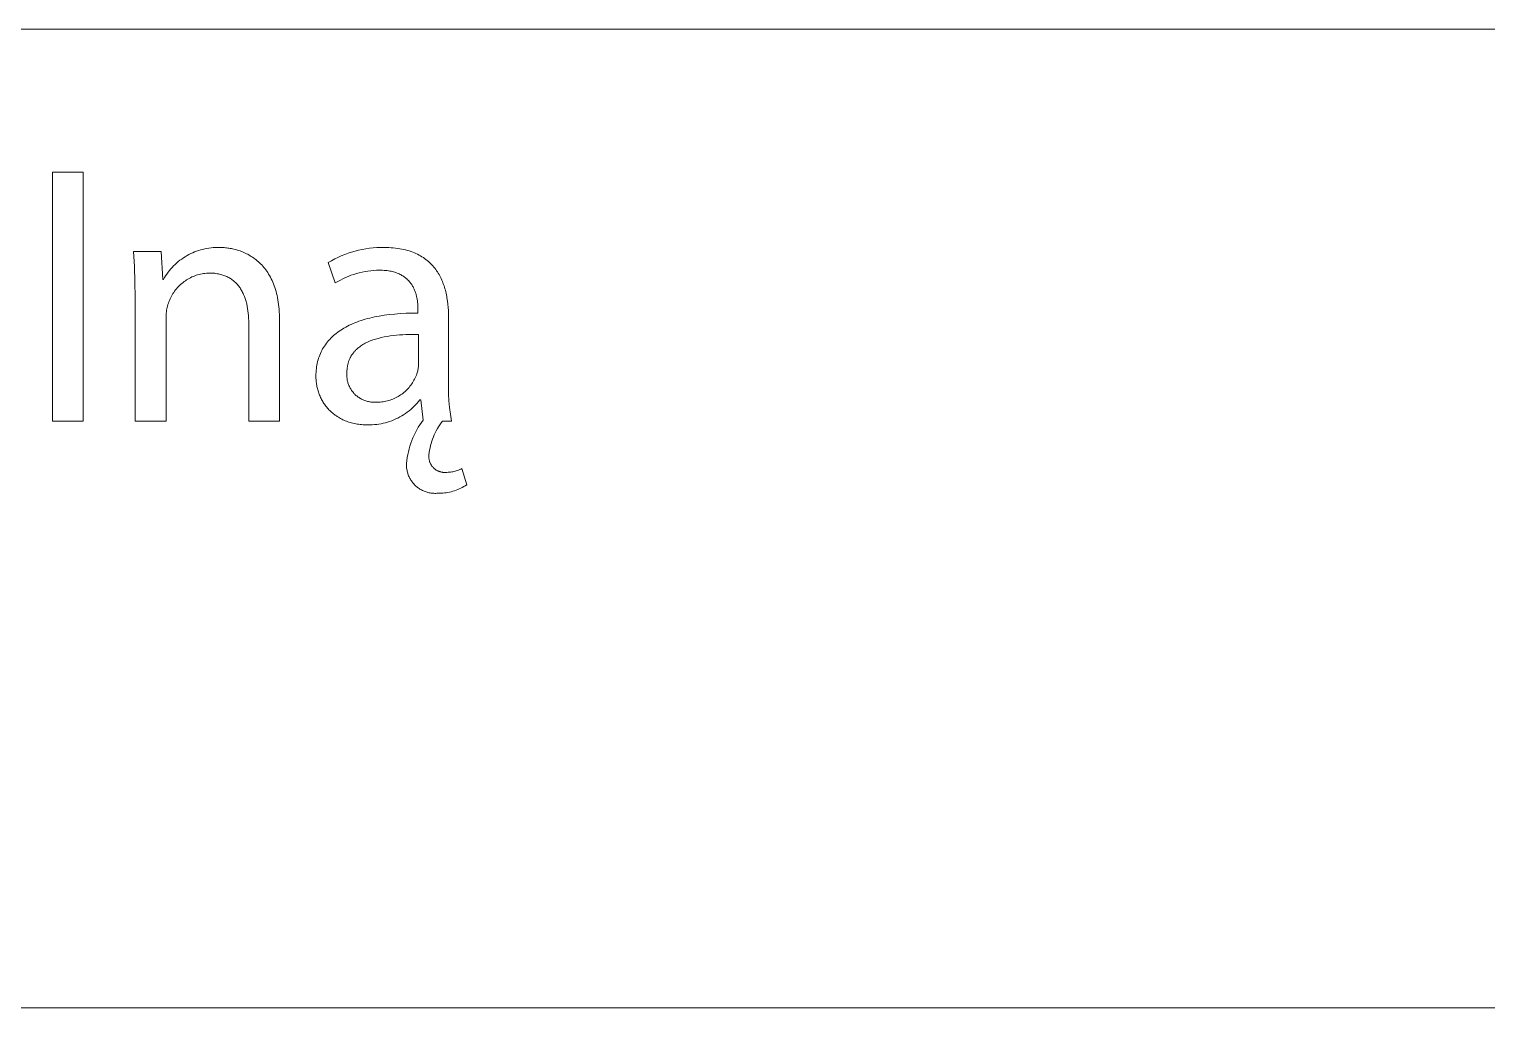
# Model space of a CAD drawing. Header units: millimetres. Extents: x 1287 to 5317, y -239 to 2577.
# Drawn here: x 4981.6 to 5149.3, y -239.1 to -126.5 of the extents above; entities that cross this region are included whole.
import ezdxf

# ---------------------------------------------------------------- set-up
doc = ezdxf.new("R2010")
doc.units = ezdxf.units.MM
doc.header["$MEASUREMENT"] = 0
doc.layers.add('Domyślny', color=7, linetype='Continuous', true_color=0x000000)

msp = doc.modelspace()

# ---------------------------------------------------------------- linework, layer by layer
at = {"layer": 'Domyślny', "color": 18, "lineweight": 15, "true_color": 0x000000}
for p, q in [((3793.96, -126.5), (5313.2, -126.5)), ((4984.31, -142.95), (4987.85, -142.95)), ((4984.31, -171.6), (4984.31, -142.95)), ((4987.85, -142.95), (4987.85, -171.6)), ((4993.74, -153.83), (4993.64, -152.07)), ((4993.64, -152.07), (4996.79, -152.07)), ((4996.79, -152.07), (4996.99, -155.3)), ((4999.58, -152.69), (4999.79, -152.56)), ((4999.79, -152.56), (5000, -152.44)), ((5000, -152.44), (5000.22, -152.33)), ((5000.22, -152.33), (5000.44, -152.23)), ((5000.44, -152.23), (5000.66, -152.14)), ((5000.66, -152.14), (5000.89, -152.05)), ((5000.89, -152.05), (5001.12, -151.97)), ((5001.12, -151.97), (5001.36, -151.9)), ((5001.36, -151.9), (5001.59, -151.84)), ((5001.59, -151.84), (5001.83, -151.78)), ((5001.83, -151.78), (5002.07, -151.73)), ((5002.07, -151.73), (5002.31, -151.69)), ((5002.31, -151.69), (5002.55, -151.66)), ((5002.55, -151.66), (5002.8, -151.64)), ((5002.8, -151.64), (5003.04, -151.63)), ((5003.04, -151.63), (5003.28, -151.62)), ((5003.28, -151.62), (5003.53, -151.62)), ((5003.53, -151.62), (5003.65, -151.62)), ((5003.65, -151.62), (5003.79, -151.63)), ((5003.79, -151.63), (5003.92, -151.63)), ((5003.92, -151.63), (5004.05, -151.64)), ((5004.05, -151.64), (5004.19, -151.65)), ((5004.19, -151.65), (5004.32, -151.67)), ((5004.32, -151.67), (5004.46, -151.69)), ((5004.46, -151.69), (5004.6, -151.71)), ((5004.6, -151.71), (5004.74, -151.73)), ((5004.74, -151.73), (5004.88, -151.75)), ((5004.88, -151.75), (5005.03, -151.78)), ((5005.03, -151.78), (5005.17, -151.82)), ((5005.17, -151.82), (5005.31, -151.85)), ((5005.31, -151.85), (5005.46, -151.89)), ((5005.46, -151.89), (5005.6, -151.93)), ((5005.6, -151.93), (5005.75, -151.98)), ((5005.75, -151.98), (5005.89, -152.03)), ((5005.89, -152.03), (5006.04, -152.08)), ((5006.04, -152.08), (5006.18, -152.14)), ((5006.18, -152.14), (5006.33, -152.2)), ((5006.33, -152.2), (5006.47, -152.27)), ((5006.47, -152.27), (5006.62, -152.34)), ((5006.62, -152.34), (5006.76, -152.41)), ((5006.76, -152.41), (5006.9, -152.49)), ((5006.9, -152.49), (5007.04, -152.57)), ((5007.04, -152.57), (5007.18, -152.66)), ((5017.14, -152.77), (5017.53, -152.59)), ((5017.53, -152.59), (5017.92, -152.44)), ((5017.92, -152.44), (5018.31, -152.29)), ((5018.31, -152.29), (5018.71, -152.16)), ((5018.71, -152.16), (5019.12, -152.05)), ((5019.12, -152.05), (5019.52, -151.94)), ((5019.52, -151.94), (5019.94, -151.86)), ((5019.94, -151.86), (5020.35, -151.78)), ((5020.35, -151.78), (5020.77, -151.72)), ((5020.77, -151.72), (5021.18, -151.68)), ((5021.18, -151.68), (5021.6, -151.64)), ((5021.6, -151.64), (5022.02, -151.63)), ((5022.02, -151.63), (5022.44, -151.63)), ((5022.44, -151.63), (5022.72, -151.63)), ((5022.72, -151.63), (5022.99, -151.64)), ((5022.99, -151.64), (5023.25, -151.65)), ((5023.25, -151.65), (5023.51, -151.67)), ((5023.51, -151.67), (5023.76, -151.7)), ((5023.76, -151.7), (5024.01, -151.73)), ((5024.01, -151.73), (5024.25, -151.77)), ((5024.25, -151.77), (5024.48, -151.81)), ((5024.48, -151.81), (5024.7, -151.86)), ((5024.7, -151.86), (5024.92, -151.91)), ((5024.92, -151.91), (5025.14, -151.97)), ((5025.14, -151.97), (5025.35, -152.03)), ((5025.35, -152.03), (5025.55, -152.1)), ((5025.55, -152.1), (5025.75, -152.17)), ((5025.75, -152.17), (5025.94, -152.24)), ((5025.94, -152.24), (5026.12, -152.33)), ((5026.12, -152.33), (5026.3, -152.41)), ((5026.3, -152.41), (5026.48, -152.5)), ((5026.48, -152.5), (5026.65, -152.59)), ((5026.65, -152.59), (5026.81, -152.69)), ((4993.79, -155.6), (4993.74, -153.83)), ((4997.75, -154.29), (4997.91, -154.1)), ((4997.91, -154.1), (4998.07, -153.92)), ((4998.07, -153.92), (4998.24, -153.74)), ((4998.24, -153.74), (4998.42, -153.57)), ((4998.42, -153.57), (4998.6, -153.41)), ((4998.6, -153.41), (4998.78, -153.25)), ((4998.78, -153.25), (4998.97, -153.1)), ((4998.97, -153.1), (4999.17, -152.96)), ((4999.17, -152.96), (4999.37, -152.82)), ((4999.37, -152.82), (4999.58, -152.69)), ((5007.18, -152.66), (5007.32, -152.75)), ((5007.32, -152.75), (5007.46, -152.84)), ((5007.46, -152.84), (5007.59, -152.94)), ((5007.59, -152.94), (5007.73, -153.05)), ((5007.73, -153.05), (5007.86, -153.16)), ((5007.86, -153.16), (5007.99, -153.27)), ((5007.99, -153.27), (5008.12, -153.39)), ((5008.12, -153.39), (5008.25, -153.51)), ((5008.25, -153.51), (5008.37, -153.64)), ((5008.37, -153.64), (5008.49, -153.78)), ((5008.49, -153.78), (5008.61, -153.91)), ((5008.61, -153.91), (5008.73, -154.06)), ((5008.73, -154.06), (5008.85, -154.21)), ((5008.85, -154.21), (5008.96, -154.36)), ((5016.03, -153.36), (5016.39, -153.15)), ((5016.83, -155.71), (5016.03, -153.36)), ((5016.39, -153.15), (5016.77, -152.95)), ((5016.77, -152.95), (5017.14, -152.77)), ((5021.25, -154.27), (5020.92, -154.3)), ((5021.59, -154.25), (5021.25, -154.27)), ((5021.92, -154.24), (5021.59, -154.25)), ((5022.11, -154.25), (5021.92, -154.24)), ((5022.28, -154.25), (5022.11, -154.25)), ((5022.46, -154.26), (5022.28, -154.25)), ((5022.63, -154.28), (5022.46, -154.26)), ((5022.79, -154.29), (5022.63, -154.28)), ((5026.81, -152.69), (5026.97, -152.79)), ((5026.97, -152.79), (5027.12, -152.9)), ((5027.12, -152.9), (5027.27, -153.01)), ((5027.27, -153.01), (5027.42, -153.12)), ((5027.42, -153.12), (5027.56, -153.24)), ((5027.56, -153.24), (5027.69, -153.36)), ((5027.69, -153.36), (5027.82, -153.49)), ((5027.82, -153.49), (5027.94, -153.61)), ((5027.94, -153.61), (5028.06, -153.74)), ((5028.06, -153.74), (5028.18, -153.88)), ((5028.18, -153.88), (5028.29, -154.02)), ((5028.29, -154.02), (5028.39, -154.16)), ((5028.39, -154.16), (5028.5, -154.3)), ((4993.8, -157.37), (4993.79, -155.6)), ((4996.99, -155.3), (4997.07, -155.3)), ((4997.07, -155.3), (4997.19, -155.09)), ((4997.19, -155.09), (4997.32, -154.88)), ((4997.32, -154.88), (4997.46, -154.68)), ((4997.46, -154.68), (4997.6, -154.48)), ((4997.6, -154.48), (4997.75, -154.29)), ((4999.05, -155.88), (4998.93, -155.99)), ((4999.18, -155.76), (4999.05, -155.88)), ((4999.32, -155.65), (4999.18, -155.76)), ((4999.46, -155.55), (4999.32, -155.65)), ((4999.6, -155.45), (4999.46, -155.55)), ((4999.74, -155.35), (4999.6, -155.45)), ((4999.89, -155.26), (4999.74, -155.35)), ((5000.04, -155.18), (4999.89, -155.26)), ((5000.2, -155.1), (5000.04, -155.18)), ((5000.35, -155.02), (5000.2, -155.1)), ((5000.51, -154.95), (5000.35, -155.02)), ((5000.67, -154.89), (5000.51, -154.95)), ((5000.84, -154.83), (5000.67, -154.89)), ((5001, -154.78), (5000.84, -154.83)), ((5001.17, -154.73), (5001, -154.78)), ((5001.34, -154.69), (5001.17, -154.73)), ((5001.51, -154.66), (5001.34, -154.69)), ((5001.68, -154.63), (5001.51, -154.66)), ((5001.85, -154.61), (5001.68, -154.63)), ((5002.03, -154.59), (5001.85, -154.61)), ((5002.2, -154.58), (5002.03, -154.59)), ((5002.37, -154.57), (5002.2, -154.58)), ((5002.53, -154.58), (5002.37, -154.57)), ((5002.68, -154.58), (5002.53, -154.58)), ((5002.83, -154.59), (5002.68, -154.58)), ((5002.97, -154.6), (5002.83, -154.59)), ((5003.11, -154.62), (5002.97, -154.6)), ((5003.25, -154.64), (5003.11, -154.62)), ((5003.39, -154.67), (5003.25, -154.64)), ((5003.52, -154.69), (5003.39, -154.67)), ((5003.65, -154.72), (5003.52, -154.69)), ((5003.78, -154.76), (5003.65, -154.72)), ((5003.9, -154.8), (5003.78, -154.76)), ((5004.02, -154.84), (5003.9, -154.8)), ((5004.14, -154.88), (5004.02, -154.84)), ((5004.26, -154.93), (5004.14, -154.88)), ((5004.37, -154.98), (5004.26, -154.93)), ((5004.48, -155.03), (5004.37, -154.98)), ((5004.59, -155.09), (5004.48, -155.03)), ((5004.69, -155.15), (5004.59, -155.09)), ((5004.79, -155.21), (5004.69, -155.15)), ((5004.89, -155.28), (5004.79, -155.21)), ((5004.99, -155.35), (5004.89, -155.28)), ((5005.08, -155.42), (5004.99, -155.35)), ((5005.17, -155.49), (5005.08, -155.42)), ((5005.26, -155.57), (5005.17, -155.49)), ((5005.35, -155.65), (5005.26, -155.57)), ((5005.43, -155.73), (5005.35, -155.65)), ((5005.51, -155.82), (5005.43, -155.73)), ((5005.59, -155.9), (5005.51, -155.82)), ((5005.66, -155.99), (5005.59, -155.9)), ((5008.96, -154.36), (5009.07, -154.52)), ((5009.07, -154.52), (5009.17, -154.69)), ((5009.17, -154.69), (5009.27, -154.86)), ((5009.27, -154.86), (5009.37, -155.04)), ((5009.37, -155.04), (5009.47, -155.23)), ((5009.47, -155.23), (5009.56, -155.41)), ((5009.56, -155.41), (5009.64, -155.61)), ((5009.64, -155.61), (5009.73, -155.81)), ((5009.73, -155.81), (5009.81, -156.02)), ((5017.12, -155.53), (5016.83, -155.71)), ((5017.42, -155.37), (5017.12, -155.53)), ((5017.71, -155.22), (5017.42, -155.37)), ((5018.02, -155.08), (5017.71, -155.22)), ((5018.33, -154.95), (5018.02, -155.08)), ((5018.64, -154.83), (5018.33, -154.95)), ((5018.96, -154.72), (5018.64, -154.83)), ((5019.28, -154.62), (5018.96, -154.72)), ((5019.6, -154.54), (5019.28, -154.62)), ((5019.93, -154.46), (5019.6, -154.54)), ((5020.26, -154.4), (5019.93, -154.46)), ((5020.59, -154.34), (5020.26, -154.4)), ((5020.92, -154.3), (5020.59, -154.34)), ((5022.95, -154.32), (5022.79, -154.29)), ((5023.11, -154.34), (5022.95, -154.32)), ((5023.26, -154.37), (5023.11, -154.34)), ((5023.4, -154.4), (5023.26, -154.37)), ((5023.54, -154.44), (5023.4, -154.4)), ((5023.68, -154.48), (5023.54, -154.44)), ((5023.81, -154.52), (5023.68, -154.48)), ((5023.94, -154.57), (5023.81, -154.52)), ((5024.06, -154.62), (5023.94, -154.57)), ((5024.18, -154.67), (5024.06, -154.62)), ((5024.29, -154.72), (5024.18, -154.67)), ((5024.41, -154.78), (5024.29, -154.72)), ((5024.51, -154.84), (5024.41, -154.78)), ((5024.62, -154.9), (5024.51, -154.84)), ((5024.71, -154.97), (5024.62, -154.9)), ((5024.81, -155.04), (5024.71, -154.97)), ((5024.9, -155.1), (5024.81, -155.04)), ((5024.99, -155.18), (5024.9, -155.1)), ((5025.07, -155.25), (5024.99, -155.18)), ((5025.15, -155.33), (5025.07, -155.25)), ((5025.23, -155.4), (5025.15, -155.33)), ((5025.31, -155.48), (5025.23, -155.4)), ((5025.38, -155.56), (5025.31, -155.48)), ((5025.45, -155.65), (5025.38, -155.56)), ((5025.51, -155.73), (5025.45, -155.65)), ((5025.57, -155.81), (5025.51, -155.73)), ((5025.63, -155.9), (5025.57, -155.81)), ((5025.69, -155.99), (5025.63, -155.9)), ((5028.5, -154.3), (5028.59, -154.44)), ((5028.59, -154.44), (5028.69, -154.59)), ((5028.69, -154.59), (5028.78, -154.74)), ((5028.78, -154.74), (5028.86, -154.9)), ((5028.86, -154.9), (5028.94, -155.05)), ((5028.94, -155.05), (5029.02, -155.21)), ((5029.02, -155.21), (5029.09, -155.37)), ((5029.09, -155.37), (5029.16, -155.53)), ((5029.16, -155.53), (5029.23, -155.7)), ((5029.23, -155.7), (5029.29, -155.87)), ((5029.29, -155.87), (5029.35, -156.03)), ((4993.8, -171.61), (4993.8, -157.37)), ((4997.84, -157.55), (4997.77, -157.71)), ((4997.91, -157.39), (4997.84, -157.55)), ((4997.99, -157.24), (4997.91, -157.39)), ((4998.07, -157.08), (4997.99, -157.24)), ((4998.16, -156.94), (4998.07, -157.08)), ((4998.26, -156.79), (4998.16, -156.94)), ((4998.36, -156.65), (4998.26, -156.79)), ((4998.46, -156.51), (4998.36, -156.65)), ((4998.57, -156.38), (4998.46, -156.51)), ((4998.68, -156.24), (4998.57, -156.38)), ((4998.8, -156.12), (4998.68, -156.24)), ((4998.93, -155.99), (4998.8, -156.12)), ((5005.74, -156.09), (5005.66, -155.99)), ((5005.81, -156.18), (5005.74, -156.09)), ((5005.88, -156.28), (5005.81, -156.18)), ((5005.94, -156.38), (5005.88, -156.28)), ((5006, -156.48), (5005.94, -156.38)), ((5006.06, -156.58), (5006, -156.48)), ((5006.12, -156.69), (5006.06, -156.58)), ((5006.18, -156.8), (5006.12, -156.69)), ((5006.23, -156.91), (5006.18, -156.8)), ((5006.28, -157.02), (5006.23, -156.91)), ((5006.33, -157.13), (5006.28, -157.02)), ((5006.38, -157.25), (5006.33, -157.13)), ((5006.42, -157.37), (5006.38, -157.25)), ((5006.47, -157.49), (5006.42, -157.37)), ((5006.51, -157.61), (5006.47, -157.49)), ((5006.54, -157.73), (5006.51, -157.61)), ((5009.81, -156.02), (5009.88, -156.23)), ((5009.88, -156.23), (5009.95, -156.45)), ((5009.95, -156.45), (5010.02, -156.68)), ((5010.02, -156.68), (5010.08, -156.91)), ((5010.08, -156.91), (5010.14, -157.15)), ((5010.14, -157.15), (5010.19, -157.4)), ((5010.19, -157.4), (5010.24, -157.65)), ((5025.74, -156.08), (5025.69, -155.99)), ((5025.79, -156.17), (5025.74, -156.08)), ((5025.84, -156.26), (5025.79, -156.17)), ((5025.88, -156.35), (5025.84, -156.26)), ((5025.92, -156.44), (5025.88, -156.35)), ((5025.96, -156.53), (5025.92, -156.44)), ((5026, -156.63), (5025.96, -156.53)), ((5026.03, -156.72), (5026, -156.63)), ((5026.07, -156.81), (5026.03, -156.72)), ((5026.1, -156.91), (5026.07, -156.81)), ((5026.13, -157), (5026.1, -156.91)), ((5026.15, -157.1), (5026.13, -157)), ((5026.18, -157.19), (5026.15, -157.1)), ((5026.2, -157.29), (5026.18, -157.19)), ((5026.22, -157.38), (5026.2, -157.29)), ((5026.25, -157.57), (5026.22, -157.38)), ((5026.28, -157.75), (5026.25, -157.57)), ((5029.35, -156.03), (5029.4, -156.2)), ((5029.4, -156.2), (5029.45, -156.37)), ((5029.45, -156.37), (5029.5, -156.55)), ((5029.5, -156.55), (5029.55, -156.72)), ((5029.55, -156.72), (5029.59, -156.9)), ((5029.59, -156.9), (5029.63, -157.07)), ((5029.63, -157.07), (5029.66, -157.25)), ((5029.66, -157.25), (5029.69, -157.43)), ((5029.69, -157.43), (5029.75, -157.79)), ((4997.39, -159.19), (4997.38, -159.36)), ((4997.41, -159.02), (4997.39, -159.19)), ((4997.44, -158.85), (4997.41, -159.02)), ((4997.47, -158.69), (4997.44, -158.85)), ((4997.51, -158.52), (4997.47, -158.69)), ((4997.55, -158.36), (4997.51, -158.52)), ((4997.59, -158.2), (4997.55, -158.36)), ((4997.65, -158.03), (4997.59, -158.2)), ((4997.7, -157.87), (4997.65, -158.03)), ((4997.77, -157.71), (4997.7, -157.87)), ((5006.58, -157.86), (5006.54, -157.73)), ((5006.61, -157.99), (5006.58, -157.86)), ((5006.65, -158.11), (5006.61, -157.99)), ((5006.7, -158.37), (5006.65, -158.11)), ((5006.75, -158.64), (5006.7, -158.37)), ((5006.79, -158.91), (5006.75, -158.64)), ((5006.82, -159.19), (5006.79, -158.91)), ((5006.85, -159.47), (5006.82, -159.19)), ((5010.24, -157.65), (5010.28, -157.91)), ((5010.28, -157.91), (5010.32, -158.18)), ((5010.32, -158.18), (5010.35, -158.45)), ((5010.35, -158.45), (5010.38, -158.73)), ((5010.38, -158.73), (5010.4, -159.02)), ((5010.4, -159.02), (5010.41, -159.32)), ((5023.07, -159.34), (5023.68, -159.28)), ((5023.68, -159.28), (5024.32, -159.23)), ((5024.32, -159.23), (5024.98, -159.19)), ((5024.98, -159.19), (5025.65, -159.17)), ((5025.65, -159.17), (5026.35, -159.17)), ((5026.31, -157.93), (5026.28, -157.75)), ((5026.32, -158.11), (5026.31, -157.93)), ((5026.34, -158.28), (5026.32, -158.11)), ((5026.34, -158.45), (5026.34, -158.28)), ((5026.35, -158.61), (5026.34, -158.45)), ((5026.35, -158.77), (5026.35, -158.61)), ((5026.35, -159.17), (5026.35, -158.77)), ((5029.75, -157.79), (5029.79, -158.16)), ((5029.79, -158.16), (5029.83, -158.52)), ((5029.83, -158.52), (5029.85, -158.89)), ((5029.85, -158.89), (5029.86, -159.26)), ((5029.86, -159.26), (5029.87, -159.62)), ((4997.38, -159.36), (4997.37, -159.53)), ((4997.37, -159.53), (4997.37, -159.69)), ((4997.37, -159.69), (4997.37, -159.86)), ((4997.37, -159.86), (4997.37, -171.61)), ((5006.87, -159.76), (5006.85, -159.47)), ((5006.88, -160.05), (5006.87, -159.76)), ((5006.88, -160.35), (5006.88, -160.05)), ((5006.88, -171.61), (5006.88, -160.35)), ((5010.41, -159.32), (5010.42, -159.62)), ((5010.42, -159.62), (5010.42, -159.93)), ((5010.42, -159.93), (5010.42, -171.61)), ((5017.65, -161.02), (5017.84, -160.9)), ((5017.84, -160.9), (5018.04, -160.79)), ((5018.04, -160.79), (5018.24, -160.69)), ((5018.24, -160.69), (5018.45, -160.58)), ((5018.45, -160.58), (5018.66, -160.48)), ((5018.66, -160.48), (5018.88, -160.39)), ((5018.88, -160.39), (5019.1, -160.3)), ((5019.1, -160.3), (5019.33, -160.21)), ((5019.33, -160.21), (5019.56, -160.12)), ((5019.56, -160.12), (5019.8, -160.04)), ((5019.8, -160.04), (5020.04, -159.96)), ((5020.04, -159.96), (5020.29, -159.89)), ((5020.29, -159.89), (5020.54, -159.81)), ((5020.54, -159.81), (5020.8, -159.75)), ((5020.8, -159.75), (5021.34, -159.62)), ((5021.34, -159.62), (5021.89, -159.51)), ((5021.89, -159.51), (5022.47, -159.42)), ((5022.47, -159.42), (5023.07, -159.34)), ((5029.87, -159.62), (5029.87, -166.93)), ((5015.7, -162.81), (5015.81, -162.65)), ((5015.81, -162.65), (5015.94, -162.5)), ((5015.94, -162.5), (5016.06, -162.34)), ((5016.06, -162.34), (5016.2, -162.2)), ((5016.2, -162.2), (5016.34, -162.05)), ((5016.34, -162.05), (5016.48, -161.91)), ((5016.48, -161.91), (5016.63, -161.77)), ((5016.63, -161.77), (5016.79, -161.64)), ((5016.79, -161.64), (5016.95, -161.51)), ((5016.95, -161.51), (5017.12, -161.38)), ((5017.12, -161.38), (5017.29, -161.26)), ((5017.29, -161.26), (5017.47, -161.13)), ((5017.47, -161.13), (5017.65, -161.02)), ((5020.29, -162.64), (5020.15, -162.72)), ((5020.42, -162.57), (5020.29, -162.64)), ((5020.56, -162.51), (5020.42, -162.57)), ((5020.71, -162.44), (5020.56, -162.51)), ((5020.85, -162.38), (5020.71, -162.44)), ((5021, -162.32), (5020.85, -162.38)), ((5021.16, -162.27), (5021, -162.32)), ((5021.31, -162.22), (5021.16, -162.27)), ((5021.47, -162.17), (5021.31, -162.22)), ((5021.63, -162.12), (5021.47, -162.17)), ((5021.79, -162.08), (5021.63, -162.12)), ((5022.12, -161.99), (5021.79, -162.08)), ((5022.46, -161.92), (5022.12, -161.99)), ((5022.8, -161.86), (5022.46, -161.92)), ((5023.15, -161.8), (5022.8, -161.86)), ((5023.51, -161.76), (5023.15, -161.8)), ((5023.87, -161.72), (5023.51, -161.76)), ((5024.23, -161.69), (5023.87, -161.72)), ((5024.6, -161.67), (5024.23, -161.69)), ((5024.97, -161.65), (5024.6, -161.67)), ((5025.7, -161.63), (5024.97, -161.65)), ((5026.43, -161.64), (5025.7, -161.63)), ((5026.43, -165.02), (5026.43, -161.64)), ((5014.91, -164.38), (5014.98, -164.19)), ((5014.98, -164.19), (5015.05, -164.01)), ((5015.05, -164.01), (5015.12, -163.83)), ((5015.12, -163.83), (5015.2, -163.65)), ((5015.2, -163.65), (5015.29, -163.47)), ((5015.29, -163.47), (5015.38, -163.3)), ((5015.38, -163.3), (5015.48, -163.13)), ((5015.48, -163.13), (5015.59, -162.97)), ((5015.59, -162.97), (5015.7, -162.81)), ((5018.54, -164.34), (5018.51, -164.4)), ((5018.57, -164.27), (5018.54, -164.34)), ((5018.61, -164.21), (5018.57, -164.27)), ((5018.64, -164.15), (5018.61, -164.21)), ((5018.68, -164.08), (5018.64, -164.15)), ((5018.72, -164.02), (5018.68, -164.08)), ((5018.76, -163.96), (5018.72, -164.02)), ((5018.8, -163.9), (5018.76, -163.96)), ((5018.84, -163.85), (5018.8, -163.9)), ((5018.88, -163.79), (5018.84, -163.85)), ((5018.92, -163.73), (5018.88, -163.79)), ((5018.97, -163.68), (5018.92, -163.73)), ((5019.01, -163.62), (5018.97, -163.68)), ((5019.06, -163.57), (5019.01, -163.62)), ((5019.11, -163.52), (5019.06, -163.57)), ((5019.16, -163.47), (5019.11, -163.52)), ((5019.21, -163.41), (5019.16, -163.47)), ((5019.26, -163.36), (5019.21, -163.41)), ((5019.31, -163.32), (5019.26, -163.36)), ((5019.37, -163.27), (5019.31, -163.32)), ((5019.42, -163.22), (5019.37, -163.27)), ((5019.48, -163.17), (5019.42, -163.22)), ((5019.53, -163.13), (5019.48, -163.17)), ((5019.65, -163.04), (5019.53, -163.13)), ((5019.77, -162.95), (5019.65, -163.04)), ((5019.89, -162.87), (5019.77, -162.95)), ((5020.02, -162.79), (5019.89, -162.87)), ((5020.15, -162.72), (5020.02, -162.79)), ((5014.61, -166.21), (5014.62, -165.99)), ((5014.62, -165.99), (5014.63, -165.78)), ((5014.63, -165.78), (5014.66, -165.57)), ((5014.66, -165.57), (5014.68, -165.36)), ((5014.68, -165.36), (5014.72, -165.16)), ((5014.72, -165.16), (5014.76, -164.96)), ((5014.76, -164.96), (5014.8, -164.76)), ((5014.8, -164.76), (5014.85, -164.57)), ((5014.85, -164.57), (5014.91, -164.38)), ((5018.19, -165.68), (5018.18, -165.77)), ((5018.18, -165.77), (5018.18, -165.85)), ((5018.18, -165.85), (5018.18, -165.94)), ((5018.18, -165.94), (5018.18, -166.03)), ((5018.2, -165.6), (5018.19, -165.68)), ((5018.21, -165.51), (5018.2, -165.6)), ((5018.22, -165.43), (5018.21, -165.51)), ((5018.23, -165.35), (5018.22, -165.43)), ((5018.24, -165.27), (5018.23, -165.35)), ((5018.25, -165.2), (5018.24, -165.27)), ((5018.27, -165.12), (5018.25, -165.2)), ((5018.29, -165.04), (5018.27, -165.12)), ((5018.31, -164.97), (5018.29, -165.04)), ((5018.33, -164.89), (5018.31, -164.97)), ((5018.35, -164.82), (5018.33, -164.89)), ((5018.37, -164.75), (5018.35, -164.82)), ((5018.4, -164.68), (5018.37, -164.75)), ((5018.42, -164.61), (5018.4, -164.68)), ((5018.45, -164.54), (5018.42, -164.61)), ((5018.48, -164.47), (5018.45, -164.54)), ((5018.51, -164.4), (5018.48, -164.47)), ((5026.27, -166.04), (5026.3, -165.93)), ((5026.3, -165.93), (5026.33, -165.82)), ((5026.33, -165.82), (5026.35, -165.7)), ((5026.35, -165.7), (5026.37, -165.59)), ((5026.37, -165.59), (5026.39, -165.48)), ((5026.39, -165.48), (5026.41, -165.36)), ((5026.41, -165.36), (5026.42, -165.25)), ((5026.42, -165.25), (5026.43, -165.13)), ((5026.43, -165.13), (5026.43, -165.02)), ((5014.61, -166.43), (5014.61, -166.21)), ((5014.61, -166.56), (5014.61, -166.43)), ((5014.61, -166.69), (5014.61, -166.56)), ((5014.62, -166.83), (5014.61, -166.69)), ((5014.63, -166.96), (5014.62, -166.83)), ((5014.64, -167.09), (5014.63, -166.96)), ((5014.66, -167.22), (5014.64, -167.09)), ((5014.68, -167.35), (5014.66, -167.22)), ((5014.7, -167.48), (5014.68, -167.35)), ((5014.73, -167.61), (5014.7, -167.48)), ((5014.75, -167.74), (5014.73, -167.61)), ((5018.18, -166.03), (5018.17, -166.13)), ((5018.17, -166.13), (5018.17, -166.24)), ((5018.17, -166.24), (5018.17, -166.35)), ((5018.17, -166.35), (5018.17, -166.46)), ((5018.17, -166.46), (5018.18, -166.57)), ((5018.18, -166.57), (5018.19, -166.67)), ((5018.19, -166.67), (5018.2, -166.78)), ((5018.2, -166.78), (5018.22, -166.89)), ((5018.22, -166.89), (5018.25, -166.99)), ((5018.25, -166.99), (5018.27, -167.1)), ((5018.27, -167.1), (5018.3, -167.2)), ((5018.3, -167.2), (5018.33, -167.31)), ((5018.33, -167.31), (5018.37, -167.41)), ((5018.37, -167.41), (5018.41, -167.51)), ((5018.41, -167.51), (5018.46, -167.61)), ((5018.46, -167.61), (5018.5, -167.7)), ((5025.33, -167.72), (5025.43, -167.59)), ((5025.43, -167.59), (5025.54, -167.46)), ((5025.54, -167.46), (5025.63, -167.33)), ((5025.63, -167.33), (5025.72, -167.19)), ((5025.72, -167.19), (5025.81, -167.05)), ((5025.81, -167.05), (5025.89, -166.9)), ((5025.89, -166.9), (5025.97, -166.76)), ((5025.97, -166.76), (5026.04, -166.61)), ((5026.04, -166.61), (5026.11, -166.46)), ((5026.11, -166.46), (5026.17, -166.3)), ((5026.17, -166.3), (5026.23, -166.15)), ((5026.23, -166.15), (5026.27, -166.04)), ((5029.87, -166.93), (5029.86, -167.71)), ((5014.79, -167.87), (5014.75, -167.74)), ((5014.82, -168), (5014.79, -167.87)), ((5014.86, -168.13), (5014.82, -168)), ((5014.9, -168.25), (5014.86, -168.13)), ((5014.94, -168.38), (5014.9, -168.25)), ((5014.99, -168.5), (5014.94, -168.38)), ((5015.03, -168.62), (5014.99, -168.5)), ((5015.09, -168.75), (5015.03, -168.62)), ((5015.14, -168.87), (5015.09, -168.75)), ((5015.2, -168.99), (5015.14, -168.87)), ((5015.26, -169.1), (5015.2, -168.99)), ((5015.32, -169.22), (5015.26, -169.1)), ((5015.39, -169.33), (5015.32, -169.22)), ((5015.46, -169.45), (5015.39, -169.33)), ((5018.5, -167.7), (5018.55, -167.8)), ((5018.55, -167.8), (5018.61, -167.89)), ((5018.61, -167.89), (5018.66, -167.99)), ((5018.66, -167.99), (5018.72, -168.08)), ((5018.72, -168.08), (5018.79, -168.16)), ((5018.79, -168.16), (5018.85, -168.25)), ((5018.85, -168.25), (5018.92, -168.33)), ((5018.92, -168.33), (5018.99, -168.41)), ((5018.99, -168.41), (5019.07, -168.49)), ((5019.07, -168.49), (5019.14, -168.57)), ((5019.14, -168.57), (5019.22, -168.64)), ((5019.22, -168.64), (5019.31, -168.71)), ((5019.31, -168.71), (5019.39, -168.78)), ((5019.39, -168.78), (5019.48, -168.84)), ((5019.48, -168.84), (5019.57, -168.9)), ((5019.57, -168.9), (5019.66, -168.96)), ((5019.66, -168.96), (5019.75, -169.02)), ((5019.75, -169.02), (5019.85, -169.07)), ((5019.85, -169.07), (5019.94, -169.12)), ((5019.94, -169.12), (5020.04, -169.16)), ((5020.04, -169.16), (5020.14, -169.21)), ((5020.14, -169.21), (5020.24, -169.24)), ((5020.24, -169.24), (5020.34, -169.28)), ((5020.34, -169.28), (5020.45, -169.31)), ((5020.45, -169.31), (5020.55, -169.34)), ((5020.55, -169.34), (5020.66, -169.36)), ((5020.66, -169.36), (5020.76, -169.38)), ((5022.18, -169.39), (5022.35, -169.37)), ((5022.35, -169.37), (5022.51, -169.34)), ((5022.51, -169.34), (5022.67, -169.31)), ((5022.67, -169.31), (5022.83, -169.27)), ((5022.83, -169.27), (5022.99, -169.23)), ((5022.99, -169.23), (5023.15, -169.18)), ((5023.15, -169.18), (5023.31, -169.13)), ((5023.31, -169.13), (5023.46, -169.07)), ((5023.46, -169.07), (5023.62, -169)), ((5023.62, -169), (5023.77, -168.93)), ((5023.77, -168.93), (5023.91, -168.86)), ((5023.91, -168.86), (5024.06, -168.78)), ((5024.06, -168.78), (5024.2, -168.69)), ((5024.2, -168.69), (5024.34, -168.6)), ((5024.34, -168.6), (5024.48, -168.51)), ((5024.48, -168.51), (5024.61, -168.41)), ((5024.61, -168.41), (5024.74, -168.3)), ((5024.74, -168.3), (5024.86, -168.2)), ((5024.86, -168.2), (5024.99, -168.08)), ((5024.99, -168.08), (5025.1, -167.97)), ((5025.1, -167.97), (5025.22, -167.85)), ((5025.22, -167.85), (5025.33, -167.72)), ((5026.41, -169.34), (5026.24, -169.54)), ((5026.56, -169.14), (5026.41, -169.34)), ((5026.69, -169.14), (5026.56, -169.14)), ((5026.95, -171.48), (5026.69, -169.14)), ((5029.86, -167.71), (5029.88, -168.49)), ((5029.88, -168.49), (5029.92, -169.27)), ((5029.92, -169.27), (5029.99, -170.05)), ((5015.53, -169.56), (5015.46, -169.45)), ((5015.6, -169.67), (5015.53, -169.56)), ((5015.68, -169.78), (5015.6, -169.67)), ((5015.76, -169.89), (5015.68, -169.78)), ((5015.85, -169.99), (5015.76, -169.89)), ((5015.93, -170.1), (5015.85, -169.99)), ((5016.02, -170.2), (5015.93, -170.1)), ((5016.11, -170.3), (5016.02, -170.2)), ((5016.21, -170.39), (5016.11, -170.3)), ((5016.31, -170.49), (5016.21, -170.39)), ((5016.41, -170.58), (5016.31, -170.49)), ((5016.51, -170.67), (5016.41, -170.58)), ((5016.62, -170.76), (5016.51, -170.67)), ((5016.73, -170.85), (5016.62, -170.76)), ((5016.84, -170.93), (5016.73, -170.85)), ((5016.96, -171.01), (5016.84, -170.93)), ((5017.07, -171.09), (5016.96, -171.01)), ((5020.76, -169.38), (5020.87, -169.4)), ((5020.87, -169.4), (5020.98, -169.41)), ((5020.98, -169.41), (5021.09, -169.42)), ((5021.09, -169.42), (5021.19, -169.43)), ((5021.19, -169.43), (5021.3, -169.43)), ((5021.3, -169.43), (5021.41, -169.43)), ((5021.41, -169.43), (5021.52, -169.42)), ((5021.52, -169.42), (5021.68, -169.42)), ((5021.68, -169.42), (5021.85, -169.42)), ((5021.85, -169.42), (5022.02, -169.41)), ((5022.02, -169.41), (5022.18, -169.39)), ((5024.48, -171), (5024.26, -171.13)), ((5024.7, -170.87), (5024.48, -171)), ((5024.91, -170.73), (5024.7, -170.87)), ((5025.12, -170.58), (5024.91, -170.73)), ((5025.32, -170.42), (5025.12, -170.58)), ((5025.52, -170.26), (5025.32, -170.42)), ((5025.71, -170.09), (5025.52, -170.26)), ((5025.89, -169.91), (5025.71, -170.09)), ((5026.07, -169.73), (5025.89, -169.91)), ((5026.24, -169.54), (5026.07, -169.73)), ((5029.99, -170.05), (5030.08, -170.82)), ((5030.08, -170.82), (5030.19, -171.6)), ((4987.85, -171.6), (4984.31, -171.6)), ((4997.37, -171.61), (4993.8, -171.61)), ((5010.42, -171.61), (5006.88, -171.61)), ((5017.19, -171.16), (5017.07, -171.09)), ((5017.32, -171.24), (5017.19, -171.16)), ((5017.45, -171.31), (5017.32, -171.24)), ((5017.58, -171.38), (5017.45, -171.31)), ((5017.71, -171.44), (5017.58, -171.38)), ((5017.84, -171.5), (5017.71, -171.44)), ((5017.98, -171.56), (5017.84, -171.5)), ((5018.12, -171.62), (5017.98, -171.56)), ((5018.27, -171.67), (5018.12, -171.62)), ((5018.41, -171.72), (5018.27, -171.67)), ((5018.56, -171.76), (5018.41, -171.72)), ((5018.72, -171.81), (5018.56, -171.76)), ((5018.87, -171.85), (5018.72, -171.81)), ((5019.03, -171.88), (5018.87, -171.85)), ((5019.19, -171.91), (5019.03, -171.88)), ((5019.35, -171.94), (5019.19, -171.91)), ((5019.52, -171.97), (5019.35, -171.94)), ((5019.69, -171.99), (5019.52, -171.97)), ((5019.86, -172.01), (5019.69, -171.99)), ((5020.04, -172.02), (5019.86, -172.01)), ((5020.21, -172.03), (5020.04, -172.02)), ((5020.4, -172.04), (5020.21, -172.03)), ((5020.58, -172.04), (5020.4, -172.04)), ((5020.83, -172.04), (5020.58, -172.04)), ((5021.09, -172.03), (5020.83, -172.04)), ((5021.35, -172.01), (5021.09, -172.03)), ((5021.6, -171.99), (5021.35, -172.01)), ((5021.85, -171.95), (5021.6, -171.99)), ((5022.1, -171.91), (5021.85, -171.95)), ((5022.35, -171.86), (5022.1, -171.91)), ((5022.6, -171.8), (5022.35, -171.86)), ((5022.85, -171.73), (5022.6, -171.8)), ((5023.09, -171.65), (5022.85, -171.73)), ((5023.33, -171.56), (5023.09, -171.65)), ((5023.57, -171.47), (5023.33, -171.56)), ((5023.8, -171.36), (5023.57, -171.47)), ((5024.03, -171.25), (5023.8, -171.36)), ((5024.26, -171.13), (5024.03, -171.25)), ((5026.06, -172.91), (5026.22, -172.61)), ((5026.22, -172.61), (5026.39, -172.32)), ((5026.39, -172.32), (5026.57, -172.03)), ((5026.57, -172.03), (5026.75, -171.75)), ((5026.75, -171.75), (5026.95, -171.48)), ((5028.46, -172.71), (5028.34, -172.94)), ((5028.59, -172.47), (5028.46, -172.71)), ((5028.73, -172.25), (5028.59, -172.47)), ((5028.87, -172.02), (5028.73, -172.25)), ((5029.02, -171.81), (5028.87, -172.02)), ((5029.18, -171.6), (5029.02, -171.81)), ((5030.19, -171.6), (5029.18, -171.6)), ((5025.42, -174.48), (5025.53, -174.16)), ((5025.53, -174.16), (5025.64, -173.84)), ((5025.64, -173.84), (5025.77, -173.52)), ((5025.77, -173.52), (5025.91, -173.21)), ((5025.91, -173.21), (5026.06, -172.91)), ((5027.86, -174.18), (5027.8, -174.43)), ((5027.94, -173.92), (5027.86, -174.18)), ((5028.03, -173.67), (5027.94, -173.92)), ((5028.12, -173.43), (5028.03, -173.67)), ((5028.23, -173.18), (5028.12, -173.43)), ((5028.34, -172.94), (5028.23, -173.18)), ((5025.07, -176.13), (5025.12, -175.8)), ((5025.12, -175.8), (5025.18, -175.46)), ((5025.18, -175.46), (5025.25, -175.13)), ((5025.25, -175.13), (5025.33, -174.8)), ((5025.33, -174.8), (5025.42, -174.48)), ((5027.61, -175.47), (5027.6, -175.54)), ((5027.6, -175.54), (5027.6, -175.6)), ((5027.6, -175.6), (5027.6, -175.66)), ((5027.6, -175.66), (5027.6, -175.73)), ((5027.6, -175.73), (5027.6, -175.79)), ((5027.6, -175.79), (5027.6, -175.85)), ((5027.6, -175.85), (5027.61, -175.91)), ((5027.64, -175.21), (5027.61, -175.47)), ((5027.61, -175.91), (5027.62, -175.98)), ((5027.62, -175.98), (5027.63, -176.04)), ((5027.63, -176.04), (5027.64, -176.1)), ((5027.69, -174.95), (5027.64, -175.21)), ((5027.74, -174.69), (5027.69, -174.95)), ((5027.8, -174.43), (5027.74, -174.69)), ((5025.03, -176.47), (5025.07, -176.13)), ((5025.03, -176.58), (5025.03, -176.47)), ((5025.03, -176.69), (5025.03, -176.58)), ((5025.03, -176.81), (5025.03, -176.69)), ((5025.04, -176.92), (5025.03, -176.81)), ((5025.05, -177.03), (5025.04, -176.92)), ((5025.07, -177.14), (5025.05, -177.03)), ((5025.09, -177.25), (5025.07, -177.14)), ((5025.11, -177.36), (5025.09, -177.25)), ((5025.14, -177.47), (5025.11, -177.36)), ((5025.17, -177.58), (5025.14, -177.47)), ((5025.2, -177.69), (5025.17, -177.58)), ((5025.24, -177.79), (5025.2, -177.69)), ((5027.64, -176.1), (5027.66, -176.16)), ((5027.66, -176.16), (5027.68, -176.22)), ((5027.68, -176.22), (5027.69, -176.28)), ((5027.69, -176.28), (5027.72, -176.34)), ((5027.72, -176.34), (5027.74, -176.4)), ((5027.74, -176.4), (5027.76, -176.45)), ((5027.76, -176.45), (5027.79, -176.51)), ((5027.79, -176.51), (5027.82, -176.57)), ((5027.82, -176.57), (5027.85, -176.62)), ((5027.85, -176.62), (5027.89, -176.67)), ((5027.89, -176.67), (5027.92, -176.73)), ((5027.92, -176.73), (5027.96, -176.78)), ((5027.96, -176.78), (5028, -176.83)), ((5028, -176.83), (5028.04, -176.88)), ((5028.04, -176.88), (5028.08, -176.92)), ((5028.08, -176.92), (5028.12, -176.97)), ((5028.12, -176.97), (5028.17, -177.01)), ((5028.17, -177.01), (5028.21, -177.05)), ((5028.21, -177.05), (5028.26, -177.09)), ((5028.26, -177.09), (5028.31, -177.13)), ((5028.31, -177.13), (5028.36, -177.17)), ((5028.36, -177.17), (5028.41, -177.21)), ((5028.41, -177.21), (5028.46, -177.24)), ((5028.46, -177.24), (5028.52, -177.27)), ((5028.52, -177.27), (5028.57, -177.3)), ((5028.57, -177.3), (5028.63, -177.33)), ((5028.63, -177.33), (5028.69, -177.36)), ((5028.69, -177.36), (5028.74, -177.38)), ((5028.74, -177.38), (5028.8, -177.4)), ((5028.8, -177.4), (5028.86, -177.42)), ((5028.86, -177.42), (5028.92, -177.44)), ((5028.92, -177.44), (5028.98, -177.46)), ((5028.98, -177.46), (5029.04, -177.47)), ((5029.04, -177.47), (5029.11, -177.48)), ((5029.11, -177.48), (5029.17, -177.49)), ((5029.17, -177.49), (5029.23, -177.5)), ((5029.23, -177.5), (5029.29, -177.5)), ((5029.29, -177.5), (5029.36, -177.51)), ((5029.36, -177.51), (5029.42, -177.51)), ((5029.42, -177.51), (5029.48, -177.5)), ((5029.48, -177.5), (5029.54, -177.5)), ((5029.54, -177.5), (5029.68, -177.5)), ((5029.68, -177.5), (5029.82, -177.49)), ((5029.82, -177.49), (5029.95, -177.48)), ((5029.95, -177.48), (5030.09, -177.47)), ((5030.09, -177.47), (5030.23, -177.45)), ((5030.23, -177.45), (5030.36, -177.43)), ((5030.36, -177.43), (5030.5, -177.4)), ((5030.5, -177.4), (5030.63, -177.36)), ((5030.63, -177.36), (5030.76, -177.33)), ((5030.76, -177.33), (5030.89, -177.28)), ((5030.89, -177.28), (5031.02, -177.24)), ((5031.02, -177.24), (5031.15, -177.19)), ((5031.15, -177.19), (5031.27, -177.13)), ((5031.27, -177.13), (5031.4, -177.07)), ((5031.4, -177.07), (5031.96, -178.94)), ((5025.28, -177.9), (5025.24, -177.79)), ((5025.33, -178), (5025.28, -177.9)), ((5025.38, -178.1), (5025.33, -178)), ((5025.43, -178.2), (5025.38, -178.1)), ((5025.48, -178.3), (5025.43, -178.2)), ((5025.54, -178.4), (5025.48, -178.3)), ((5025.6, -178.49), (5025.54, -178.4)), ((5025.67, -178.58), (5025.6, -178.49)), ((5025.74, -178.67), (5025.67, -178.58)), ((5025.81, -178.76), (5025.74, -178.67)), ((5025.88, -178.84), (5025.81, -178.76)), ((5025.96, -178.93), (5025.88, -178.84)), ((5026.04, -179.01), (5025.96, -178.93)), ((5026.12, -179.08), (5026.04, -179.01)), ((5026.21, -179.16), (5026.12, -179.08)), ((5026.3, -179.23), (5026.21, -179.16)), ((5026.39, -179.29), (5026.3, -179.23)), ((5026.48, -179.36), (5026.39, -179.29)), ((5026.57, -179.42), (5026.48, -179.36)), ((5026.67, -179.48), (5026.57, -179.42)), ((5031.1, -179.41), (5030.92, -179.48)), ((5031.28, -179.32), (5031.1, -179.41)), ((5031.45, -179.24), (5031.28, -179.32)), ((5031.63, -179.14), (5031.45, -179.24)), ((5031.79, -179.04), (5031.63, -179.14)), ((5031.96, -178.94), (5031.79, -179.04)), ((5026.77, -179.53), (5026.67, -179.48)), ((5026.87, -179.58), (5026.77, -179.53)), ((5026.97, -179.63), (5026.87, -179.58)), ((5027.07, -179.68), (5026.97, -179.63)), ((5027.18, -179.72), (5027.07, -179.68)), ((5027.28, -179.75), (5027.18, -179.72)), ((5027.39, -179.79), (5027.28, -179.75)), ((5027.5, -179.82), (5027.39, -179.79)), ((5027.61, -179.84), (5027.5, -179.82)), ((5027.72, -179.86), (5027.61, -179.84)), ((5027.83, -179.88), (5027.72, -179.86)), ((5027.94, -179.9), (5027.83, -179.88)), ((5028.06, -179.91), (5027.94, -179.9)), ((5028.17, -179.91), (5028.06, -179.91)), ((5028.28, -179.92), (5028.17, -179.91)), ((5028.39, -179.92), (5028.28, -179.92)), ((5028.51, -179.91), (5028.39, -179.92)), ((5028.62, -179.9), (5028.51, -179.91)), ((5028.81, -179.9), (5028.62, -179.9)), ((5029.01, -179.9), (5028.81, -179.9)), ((5029.21, -179.89), (5029.01, -179.9)), ((5029.4, -179.87), (5029.21, -179.89)), ((5029.6, -179.84), (5029.4, -179.87)), ((5029.79, -179.81), (5029.6, -179.84)), ((5029.98, -179.77), (5029.79, -179.81)), ((5030.17, -179.73), (5029.98, -179.77)), ((5030.36, -179.67), (5030.17, -179.73)), ((5030.55, -179.62), (5030.36, -179.67)), ((5030.74, -179.55), (5030.55, -179.62)), ((5030.92, -179.48), (5030.74, -179.55)), ((5313.2, -239.12), (1286.79, -239.12)), ((5313.2, -239.12), (3793.97, -239.12))]:
    msp.add_line(p, q, dxfattribs=at)

doc.saveas('drawing.dxf')
